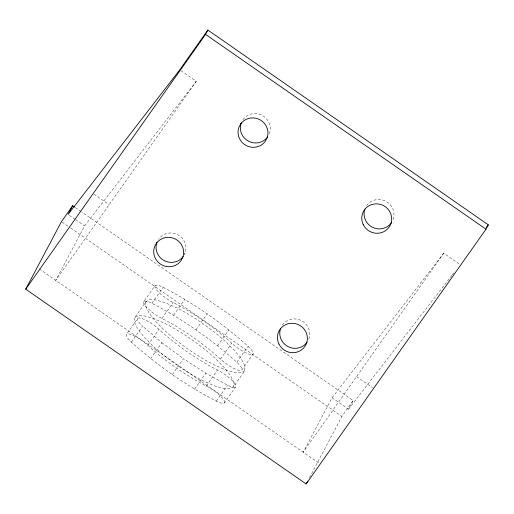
<?xml version="1.0" encoding="UTF-8"?>
<svg xmlns="http://www.w3.org/2000/svg" width="514" height="514" viewBox="0 0 514 514"><rect width="100%" height="100%" fill="white"/><g stroke="black" fill="none" stroke-linecap="round" stroke-linejoin="round"><path stroke-width="0.39" stroke-dasharray="2.57 1.93" d="M134.623 317.825L134.514 322.381L137.791 328.966L144.222 337.139L153.371 346.333A60.286 14.675 35.2 0 0 202.863 380.707L214.209 385.751L223.506 388.507L230.124 388.79L233.6 386.579L244.837 370.658L244.947 366.103L241.67 359.517L235.239 351.345L226.089 342.151A60.286 14.675 35.2 0 0 176.598 307.77L165.251 302.733L155.954 299.977L149.336 299.694L145.86 301.904L134.623 317.825L138.099 315.615L144.71 315.898L154.007 318.654L165.36 323.698A60.286 14.675 35.2 0 1 214.846 358.072L223.995 367.272L230.426 375.438L233.703 382.024L233.6 386.579M143.721 301.699L143.695 302.913A16.075 3.913 35.2 0 0 161.923 318.468A71.337 17.367 35.2 0 1 220.48 359.151A16.075 3.913 35.2 0 0 240.95 370.472L241.876 369.881L253.119 353.96A16.075 3.913 35.2 0 0 248.114 346.359C222.382 323.261 193.855 303.286 163.156 287.345A16.075 3.913 35.2 0 0 154.965 285.778L143.721 301.699A16.075 3.913 35.2 0 1 151.919 303.266C182.618 319.207 211.138 339.182 236.877 362.28A16.075 3.913 35.2 0 1 241.876 369.881M145.86 301.904L145.758 306.46L149.034 313.045L155.466 321.211L164.615 330.412A60.286 14.675 35.2 0 0 214.1 364.786L225.453 369.829L234.75 372.586L241.362 372.868L244.837 370.658M154.965 285.778L154.932 286.992A16.075 3.913 35.2 0 0 173.16 302.547A71.337 17.367 35.2 0 1 231.724 343.224A16.075 3.913 35.2 0 0 252.188 354.551L253.119 353.96M224.496 402.706L224.522 401.492A16.075 3.913 35.2 0 0 206.3 385.937A71.337 17.367 35.2 0 1 147.736 345.254A16.075 3.913 35.2 0 0 127.273 333.933L126.341 334.524A16.075 3.913 35.2 0 0 131.346 342.125C157.078 365.223 185.599 385.198 216.298 401.138A16.075 3.913 35.2 0 0 224.496 402.706L235.74 386.785L235.765 385.571A16.075 3.913 35.2 0 0 217.538 370.016A71.337 17.367 35.2 0 1 158.98 329.333A16.075 3.913 35.2 0 0 138.51 318.012L137.585 318.603L126.341 334.524M196.258 81.308L84.579 225.877L55.743 280.336L196.258 81.308L181.031 70.726M185.04 253.139L184.385 254.379L185.04 253.139A15.073 14.61 27.9 0 0 177.985 234.84A15.073 14.61 27.9 0 0 158.781 238.869L158.653 239.1M443.704 253.19L332.025 397.765L303.189 452.224L443.704 253.19L460.197 264.652M309.492 477.628L341.894 416.43L353.131 400.509L81.912 212.109M332.025 397.765L348.518 409.221L353.131 400.509M242.961 119.685L243.09 119.447A15.073 14.61 27.9 0 1 262.294 115.425A15.073 14.61 27.9 0 1 269.349 133.717M151.919 303.266L163.156 287.345M131.346 342.125L142.584 326.204A16.075 3.913 35.2 0 1 137.585 318.603M161.923 318.468L173.16 302.547M147.736 345.254L158.98 329.333M173.597 315.255L184.834 299.334M150.647 358.599L161.884 342.677L142.584 326.204M195.988 329.77L207.232 313.842M172.229 374.642L183.472 358.714L205.863 373.228L227.541 385.217A16.075 3.913 35.2 0 0 235.74 386.785M217.57 345.806L228.814 329.885M194.626 389.149L205.863 373.228M220.48 359.151L231.724 343.224M206.3 385.937L217.538 370.016M236.877 362.28L248.114 346.359M216.298 401.138L227.541 385.217M348.518 409.221L451.87 275.427M452.359 274.797L453.83 272.895M93.908 194.125L109.141 204.707M356.581 376.589L372.444 387.607M75.327 207.54L81.251 211.652M69.351 215.302L75.057 219.272M75.693 219.709L84.579 225.877M62.11 222.087L70.013 227.573M70.669 228.03L341.894 416.43M39.25 268.88L319.053 463.236M161.884 342.677L183.472 358.714M282.314 325.079A15.073 14.61 27.9 0 1 302.097 321.006A15.073 14.61 27.9 0 1 308.291 340.178M366.623 205.658A15.073 14.61 27.9 0 1 386.406 201.584A15.073 14.61 27.9 0 1 392.6 220.763"/><path stroke-width="0.77" d="M72.692 205.709L68.079 214.422L179.759 69.846L207.862 30.043L488.3 224.843L485.993 229.199L306.138 483.957L25.7 289.157L61.455 221.63L72.692 205.709L74.671 207.078M25.7 289.157L205.555 34.399L207.862 30.043M306.138 483.957L307.629 481.143M486.456 227.451L488.3 224.843M205.555 34.399L485.993 229.199M307.134 342.163A15.073 14.61 27.9 0 1 288.039 346.609A15.073 14.61 27.9 0 1 280.567 328.465M183.215 256.486A15.073 14.61 27.9 0 1 164.017 260.508A15.073 14.61 27.9 0 1 156.956 242.216M267.524 137.065A15.073 14.61 27.9 0 1 248.32 141.093A15.073 14.61 27.9 0 1 241.265 122.801M391.437 222.742A15.073 14.61 27.9 0 1 372.342 227.194A15.073 14.61 27.9 0 1 364.876 209.05M156.474 243.225L154.65 246.572A15.073 14.61 27.9 0 0 161.711 264.864A15.073 14.61 27.9 0 0 180.909 260.842L182.733 257.495A15.073 14.61 27.9 0 0 175.679 239.203A15.073 14.61 27.9 0 0 156.474 243.225M240.783 123.803L238.959 127.157A15.073 14.61 27.9 0 0 246.013 145.449A15.073 14.61 27.9 0 0 265.218 141.427L267.042 138.073A15.073 14.61 27.9 0 0 259.988 119.781A15.073 14.61 27.9 0 0 240.783 123.803M363.263 224.663A15.073 14.61 27.9 0 0 389.13 227.098A15.073 14.61 27.9 0 0 377.771 203.91A15.073 14.61 27.9 0 0 363.263 224.663M278.954 344.078A15.073 14.61 27.9 0 0 304.828 346.52A15.073 14.61 27.9 0 0 293.468 323.332A15.073 14.61 27.9 0 0 278.954 344.078"/></g></svg>
